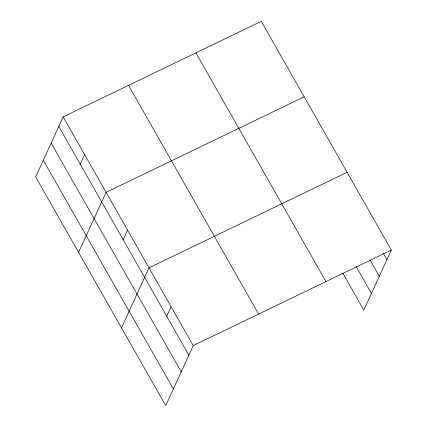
<?xml version="1.0" encoding="UTF-8"?>
<svg xmlns="http://www.w3.org/2000/svg" width="427" height="427" viewBox="0 0 427 427"><rect width="100%" height="100%" fill="white"/><g stroke="black" fill="none" stroke-linecap="round" stroke-linejoin="round"><path stroke-width="0.64" d="M63.169 116.865L35.671 176.927L165.729 405.65L193.228 345.587L391.329 250.073L261.271 21.35L63.169 116.865L193.228 345.587M80.249 164.176L84.631 154.606M78.589 252.405L106.088 192.342L304.189 96.828M123.168 239.654L127.55 230.084M121.508 327.883L149.007 267.82L347.108 172.305M166.738 316.274L171.12 306.703M391.329 250.073L363.831 310.135L342.694 272.965M383.371 253.35L386.947 259.643M369.889 259.723L379.32 276.301M356.177 266.597L371.458 293.472M195.897 52.868L325.956 281.59M128.543 85.347L258.602 314.069M58.787 126.435L188.846 355.157M51.16 143.098L181.219 371.821M43.298 160.264L173.357 388.986"/></g></svg>
